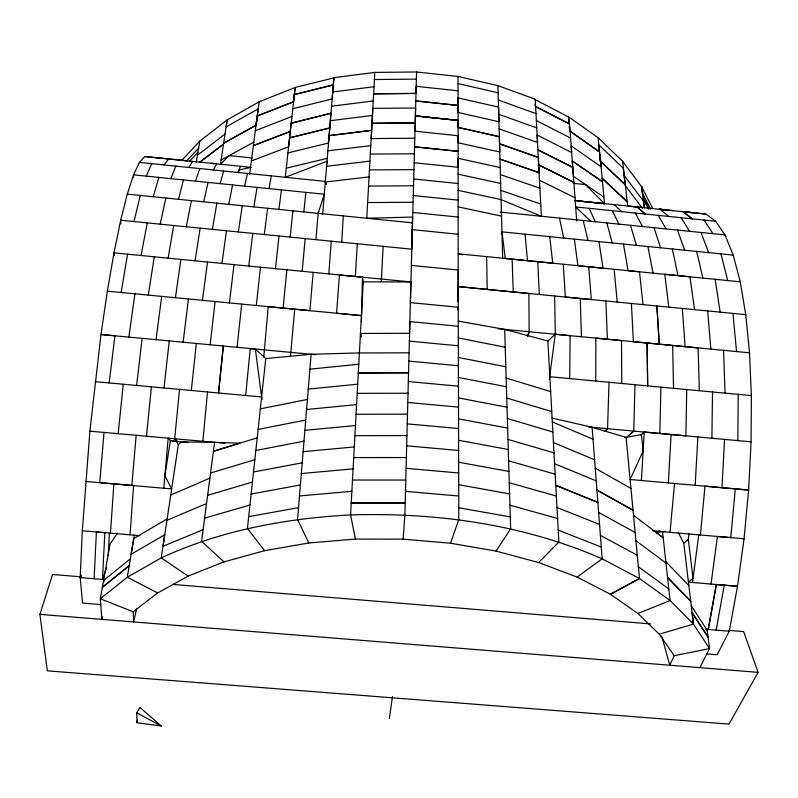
<?xml version="1.0" encoding="UTF-8"?>
<svg xmlns="http://www.w3.org/2000/svg" width="798" height="798" viewBox="0 0 798 798"><rect width="100%" height="100%" fill="white"/><g stroke="black" fill="none" stroke-linecap="round" stroke-linejoin="round"><path stroke-width="1.2" d="M595.757 381.025L595.837 338.123L621.502 340.576L621.742 383.469M361.404 321.813L362.462 277.215L339.429 274.951L336.576 313.225L361.424 315.619L268.238 306.661L263.749 357.085M706.29 653.891L717.153 654.769L729.262 631.188L737.502 586.281L744.055 538.77L748.624 490.072L751.078 441.833L751.367 395.609L749.531 352.836L745.741 314.651L740.245 281.804L733.222 255.101L724.943 234.891L715.716 221.255L705.831 214.034L683.038 211.699L692.325 218.861L683.038 211.699M569.712 378.581L570.111 335.659L555.258 334.232L547.957 340.946M737.821 440.616L738.22 394.382M711.896 438.242L712.514 391.958M686.739 389.544L685.901 435.858L588.974 427M133.525 177.286L133.575 174.852L139.421 162.393L144.727 156.548L187.56 160.847M659.846 433.484L660.904 387.12M100.718 604.575L82.553 603.098L80.199 577.602L82.324 530.78L89.895 431.169L100.977 334.482L107.351 291.16L114.004 252.866L410.91 281.943L409.574 333.275L360.457 333.454L361.055 337.055L360.457 333.444M415.219 122.862L415.608 108.009L372.826 108.348L372.018 123.231L415.219 122.862L410.372 302.612L458.242 307.25L458.8 519.648L450.481 543.209L403.12 539.159L355.419 539.089L350.581 514.919L363.27 281.854L410.91 281.943M458.012 90.802L416.177 86.324L415.399 115.86L458.062 120.368L415.399 115.939L414.99 131.191L458.072 135.73L458.102 167.271L414.132 162.752M415.987 93.416L373.624 93.805L415.987 93.416L416.556 71.99L374.801 72.399L333.903 77.665L322.671 214.073M633.722 431.1L626.899 437.344L633.732 431.1L634.989 384.706M607.547 428.696L604.904 431.319L607.547 428.706L609.034 382.272M457.663 301.405L458.182 286.622L528.865 293.514L529.144 331.749L527.568 336.447L529.164 331.729M414.8 138.224L371.17 138.573L372.018 123.321L415.209 122.962M383.13 246.353L381.304 281.544M94.114 578.74L96.408 531.967L104.837 532.675L102.473 579.428L106.573 567.787M108.249 555.588L109.406 533.194M721.981 487.698L724.544 439.399M374.801 72.399L366.781 218.253L412.666 217.076L412.307 223.131M695.188 485.304L697.861 436.955M668.325 482.9L671.098 434.521M411.539 236.338L411.898 230.203M411.608 235.25L411.888 230.403M641.383 480.506L644.265 432.057L751.078 441.833M355.339 276.507L357.305 243.779M341.704 242.233L343.339 215.899M411.469 233.066L411.628 230.642M411.938 235.699L412.327 229.644L458.152 234.243M414.371 153.775L370.312 154.084M139.919 535.648L110.463 533.154L113.875 483.887M130.054 534.81L133.575 485.603L85.615 481.433M290.512 355.968L294.711 309.195M403.12 539.169L404.885 514.969L409.873 321.604L458.291 326.262M372.437 115.461L330.352 120.707M328.796 273.904L331.27 241.186M359.399 352.925L311.13 354.292L297.554 519.488L308.796 542.979L355.419 539.079M327.539 163.65L327.02 161.296L285.315 177.296L291.13 123.171L330.971 113.256L328.517 143.042L287.948 152.887M315.958 239.669L318.163 213.365L324.307 194.233L133.575 174.852L127.291 194.133L120.707 220.248L114.004 252.856L114.164 255.3M104.049 432.426L99.75 482.66L171.66 488.925L164.917 475.738L170.413 440.436L176.558 441.484L178.243 444.785M131.84 485.453L136.159 435.299M163.839 488.236L168.169 438.162L170.942 440.975L170.413 440.436M313.175 272.377L309.883 310.661L107.351 291.16M302.183 271.29L305.175 238.592M670.011 532.346L674.549 483.458M700.425 534.969L704.973 486.172L748.624 490.072L630.101 479.498L643.138 451.099L641.432 434.581L624.944 437.593M735.307 488.885L730.749 537.613L652.694 530.83M202.842 441.284L207.55 391.978M89.895 431.169L174.692 438.75L177.316 441.543L174.702 438.77L179.52 389.384M245.684 395.479L250.253 348.546L255.36 349.025L265.963 358.731M283.13 308.078L286.861 269.794M146.473 436.217L151.421 386.811M303.858 211.919L305.814 192.348M118.184 433.693L123.241 384.227M290.153 237.096L292.936 210.822M191.291 390.491L196.328 343.449M237.086 347.31L241.704 304.098M249.644 174.173L251.37 160.917L288.597 146.812L295.15 87.471L334.013 77.845L333.295 84.967L294.253 94.593L333.315 84.788L332.158 98.892L292.706 108.787M275.5 268.677L279.021 235.989M256.298 305.504L260.477 267.21M295.15 87.471L293.445 101.885L257.235 116.059L251.38 160.907M163.989 387.968L169.266 340.906M210.143 344.776L215.101 301.514M136.618 385.454L142.134 338.352M294.282 94.982L293.474 101.705L257.275 115.969L259.151 101.805L295.021 87.541M229.405 302.921L234.023 264.607M109.176 382.93L114.932 335.798L100.977 334.482L315.499 354.691M183.121 342.212L188.438 298.951M248.757 266.053L252.796 233.375M264.288 234.522L267.639 208.268M549.353 379.13L555.258 334.232M252.038 157.974L229.186 155.62L220.457 164.228L223.6 143.261L256.028 125.316L257.235 116.059M156.029 339.659L161.705 296.387M223.63 143.201L256.068 125.146L258.213 108.857L226.103 126.912L227.191 119.86L259.16 101.815M257.215 437.843L213.425 451.289L239.839 443.169L214.592 442.331L201.585 541.413L224.038 561.872L264.597 550.67M278.901 209.405L281.465 189.874M688.195 540.206L689.003 534.062M202.443 300.297L207.51 262.013M692.484 582.49L698.789 534.83M711.028 584.066L717.432 536.446L744.055 538.77M238.652 172.328L238.971 170.014L250.532 167.39M128.877 337.105L134.902 293.814M221.944 263.43L226.512 230.762M256.068 125.146L257.305 116.269M175.41 297.694L180.917 259.41M389.324 718.619L392.496 696.654M238.353 231.939L242.293 205.714M199.57 162.393L223.5 144.089L227.181 119.86L199.799 141.106L181.645 160.468M148.298 295.09L154.273 256.806M195.061 260.796L200.158 228.138M572.266 160.967L602.48 181.754L572.266 160.967L573.393 176.308L603.877 197.146M253.894 206.891L257.066 187.4M121.136 292.487L127.56 254.193M196.298 161.974L199.799 141.106M134.313 535.169L127.301 577.233L100.299 598.779L101.865 619.368L102.473 616.964M168.109 258.153L173.745 225.515M212.358 229.355L216.876 203.161M716.305 584.485L708.265 629.442L716.325 584.515L737.502 586.281L688.445 582.151L693.043 578.271L688.305 539.398L683.617 543.358M716.145 630.091L724.255 585.153M269.016 188.617L271.33 175.869M141.086 255.51L147.261 222.881M136.967 722.749L136.737 712.843L139.919 707.437L161.266 726.01L136.967 722.749L137.645 719.217M186.303 226.762L191.4 200.597M228.817 204.358L232.607 184.907M692.085 612.605L708.075 637.153L692.085 612.605L693.462 624.116L709.512 648.555L699.866 667.647M160.179 224.158L165.874 198.024M136.618 608.764L133.655 621.931L133.176 611.777L157.655 592.944L188.129 576.126L224.029 561.862M203.68 201.824L208.088 182.423M244.577 186.124L247.53 173.435M133.994 221.575L140.278 195.45M178.493 199.291L183.51 179.919M220.078 183.64L223.659 170.991M153.246 196.747L158.882 177.415M458.242 307.25L457.533 309.614L458.242 307.25L458.182 270.023L411.359 265.415M728.744 630.36L743.636 631.587L758.1 672.355L729.013 724.105L47.361 670.839L39.9 614.37L52.568 574.48L81.107 576.844M195.52 181.146L199.749 168.558M80.199 577.602L81.087 575.278L80.189 577.592L103.74 579.538L103.92 581.961M170.912 178.642L175.779 166.104M223.47 144.159L199.69 162.243M237.914 172.448L240.557 166.363M146.243 176.139L151.76 163.65M691.268 605.732L707.228 630.38L707.088 629.363L709.512 648.555L674.24 655.717L669.731 665.213L661.662 635.846M213.355 169.944L216.657 163.919M450.481 543.209L496.097 551.099L510.64 528.775L504.695 329.394L458.271 321.095M188.737 167.43L192.707 161.465M117.476 533.204L110.084 543.977L100.299 598.779L133.176 611.777M164.069 164.907L168.707 159.002M186.193 161.356L198.622 148.149M189.605 161.216L197.914 152.408M496.097 551.109L538.68 562.54L558.879 541.992L547.877 341.015L504.695 329.394M640.764 435.169L644.265 432.057M103.55 580.545L130.373 558.819M197.425 155.271L225.036 134.024M538.68 562.54L577.084 577.104L602.181 558.78L592.116 427.279L552.096 418.062M221.086 160.059L253.834 142.124M592.116 427.279L626.111 437.384L639.487 578.53L610.4 594.281L637.951 613.502L659.288 634.181L693.462 624.116L670.071 600.535L639.497 578.52L610.41 594.271L577.094 577.094M170.742 495.019L209.894 478.142M206.552 503.558L166.932 520.286L178.303 444.915L181.076 441.912L214.592 442.331M203.121 529.682L163.011 546.251L167.131 518.9L133.745 538.55L131.121 554.271L164.737 534.74L161.256 557.892L127.301 577.233L157.655 592.944M637.951 613.502L670.071 600.535L662.54 531.687L664.894 531.288M255.33 130.692L291.869 116.518M290.263 131.441L253.375 145.605L290.233 131.51M210.562 473.034L254.851 459.698M207.65 495.309L252.427 482.072M204.647 518.121L249.944 505.004M291.15 123.221L330.961 113.286M289.564 137.835L329.754 127.949L289.554 137.904M286.302 168.169L327.26 158.353M260.338 408.845L307.42 399.429M258.123 429.414L305.724 420.067M255.839 450.461L303.988 441.194M253.515 471.997L302.213 462.81M251.131 494.062L300.387 484.955M248.687 516.655L298.532 507.648M308.796 542.979L264.597 550.68L247.42 528.436L265.774 358.561L311.13 354.272M332.726 91.979L374.013 86.723M331.549 106.224L373.235 100.967M329.135 135.56L371.619 130.353L329.125 135.67M327.878 150.812L370.781 145.645M326.611 166.273L369.933 161.106M325.305 182.024L326.113 184.278L325.305 182.024L369.055 176.877M309.913 369.155L358.781 364.227M308.277 389.095L357.694 384.197M306.602 409.484L356.586 404.636M304.886 430.341L355.449 425.543M303.13 451.688L354.282 446.94M301.335 473.553L353.085 468.865M299.489 495.947L351.868 491.329M662.549 531.687L655.896 532.246L663.208 537.772L633.492 515.309M374.412 79.531L416.366 79.122M369.444 169.934L413.953 169.615M368.546 186.084L413.514 185.784M367.639 202.562L413.065 202.283M359.399 352.965L409.075 352.806M357.195 393.344L408.027 393.234M356.058 414.252L407.489 414.172M354.901 435.658L406.94 435.588M353.704 457.573L406.372 457.543M352.477 480.027L405.793 480.037M351.23 503.059L405.194 503.089L351.23 503.049M39.9 614.37L758.1 672.355M172.917 584.425L650.579 623.896M705.801 629.253L729.262 631.188M82.324 530.78L110.473 533.154M406.092 468.296L458.68 472.975M405.504 491.349L458.74 496.017M406.671 445.813L458.621 450.491M174.702 438.77L216.278 442.481M218.722 442.7L224.827 443.249M172.528 441.114L188.059 442.531M407.788 402.451L458.501 407.13M95.082 381.644L261.624 396.945L262.083 399.349M407.239 423.868L458.561 428.556M408.855 361.105L458.391 365.763M549.842 376.726L751.367 395.609M408.327 381.534L458.441 386.202M498.511 328.816L698.13 347.898L699.327 390.721M409.374 341.135L458.331 345.793M749.541 352.826L633.363 341.694L631.408 303.479M463 254.841L458.172 253.804L639.477 271.799L643.038 304.617M745.741 314.651L458.192 286.562L458.092 158.283L500.206 167.57M127.291 194.133L412.327 222.842L411.798 249.195L120.707 220.248L120.817 223.859M733.222 255.101L501.972 231.859L505.254 258.472L552.735 263.19L549.742 236.657M740.245 281.804L628.076 270.662L623.457 244.068M144.717 156.548L251.151 167.361M574.889 200.607L705.831 214.034M673.342 210.662L659.178 209.196L668.485 210.193L660.126 209.335L668.804 216.458M139.421 162.393L325.494 181.405M715.716 221.246L575.677 206.951L590.749 221.275M413.244 195.55L458.132 200.128M500.276 212.098L724.943 234.891M412.785 212.468L458.142 217.056M414.571 146.782L458.092 151.321L414.561 146.832M573.163 183.321L585.493 184.587L604.465 203.66L600.605 161.316L625.383 184.837L627.687 206.592M413.693 178.981L458.112 183.54M580.146 201.146L604.465 203.66L576.675 200.787M627.627 205.984L635.956 206.842M415.798 100.957L458.032 105.426L415.788 100.937M415.399 115.939L458.062 120.448L458.082 142.762L499.777 151.999L499.368 136.697L458.072 127.371L457.982 76.448L416.556 71.99M633.841 206.622L642.47 207.53M659.178 209.216L668.485 210.193M684.455 211.789L694.43 212.857M136.737 712.843L161.266 726.01M458.77 507.757L510.291 516.905M458.71 484.705L509.603 493.892M458.651 462.222L508.934 471.438M458.591 440.277L508.276 449.503M458.531 418.84L507.638 428.107M458.481 397.913L507.019 407.189M458.421 377.454L506.401 386.751M458.371 357.464L505.812 366.771M458.311 337.923L505.224 347.23M658.909 530.969L661.333 531.448M458.132 206.862L501.533 216.128L502.7 258.422M458.122 190.343L501.084 199.62L541.363 216.268L537.134 135.002L571.667 152.548L569.533 123.89L535.608 106.373M458.102 174.173L500.645 183.43M458.072 127.471L499.368 136.697M457.992 83.591L498.112 92.787M457.982 76.448L497.912 85.635L535.229 99.221L537.523 142.483L499.139 128.857M509.942 505.184L557.593 518.471M509.274 482.72L556.376 496.077M508.615 460.815L555.179 474.202M507.977 439.399L554.002 452.865M507.358 418.481L552.854 431.987M506.74 398.032L551.737 411.578M506.151 378.043L550.65 391.628M500.835 190.393L540.725 204.029M500.396 174.582L539.907 188.218M539.099 172.697L499.977 159.091L539.109 172.707L538.311 157.495L499.558 143.879L497.912 85.635M499.558 143.72L538.311 157.366M498.72 114.284L536.755 127.909M498.311 99.999L535.997 113.605M602.171 558.78C523.259 524.336 436.217 512.246 350.581 514.929C285.644 518.391 220.537 530.371 161.256 557.892L188.129 576.126M558.231 530.161L601.273 547.009M556.984 507.478L599.547 524.426M643.457 201.086L643.168 198.233L648.614 208.986L643.108 198.213L643.457 201.086L624.176 175.51M554.59 463.718L596.206 480.845M553.443 442.581L594.59 459.788M552.306 421.933L593.024 439.189M539.498 180.258L575.009 197.784M538.7 164.907L573.882 182.423L576.705 221.056M538.68 164.847L573.852 182.383L572.735 167.361L537.882 149.834L572.755 167.281L571.178 145.864L601.103 166.732L599.737 151.979L570.071 131.121M536.366 120.538L570.59 138.074M536.346 106.962L569.164 123.929L568.615 116.817L598.041 137.705M534.77 99.401L568.515 116.927L569.164 123.929M602.181 558.78L639.487 578.53M600.385 535.368L637.293 555.258M598.63 512.446L635.128 532.466M595.248 468.207L630.949 488.456M569.373 126.553L569.752 131.052L599.448 151.959L598.081 137.645L622.56 161.236L641.712 186.812L652.604 208.328M638.38 566.819L668.794 588.924M635.906 540.715L665.971 563.009M136.847 712.255L137.665 712.963M614.141 204.627L621.602 211.64M599.687 154.483L600.355 161.166L625.183 184.767L623.358 168.358L598.769 144.747L599.458 151.79M665.821 561.632L688.844 585.552M642.45 208.268L625.303 185.635L622.58 161.226M659.298 634.181L674.24 655.717M704.026 220.058L712.953 233.664M681.173 217.724L689.522 231.3M658.27 215.39L666.031 228.916M635.318 213.046L642.49 226.522M678.3 532.505L683.786 543.229L693.452 624.116M612.315 210.692L618.899 224.128M589.263 208.338L595.248 221.734M700.953 232.457L708.654 252.627M677.502 230.083L684.644 250.213M654.001 227.689L660.574 247.799M630.44 225.305L636.445 245.365M606.829 222.911L612.265 242.941M720.943 253.864L727.706 280.557M583.168 220.507L588.026 240.507M696.664 251.42L702.888 278.093M672.315 248.976L678.011 275.619M559.448 218.103L563.727 238.063M647.916 246.522L653.073 273.145M362.462 277.215L363.519 283.3M598.949 241.604L603.019 268.178L577.912 265.684L574.37 239.131M715.148 279.31L720.155 312.148M694.519 309.644L689.991 276.806L664.764 274.303L668.804 307.14M641.712 186.812L642.639 193.924L650.22 208.966L642.639 193.924L641.712 186.812L644.275 207.849M255.36 349.025L261.624 396.945M643.168 198.233L644.295 207.61M599.677 154.134L600.355 161.166M732.953 313.405L736.554 351.579M614.141 269.285L617.203 302.093M525.064 234.173L527.498 260.687M707.666 310.931L710.848 349.115M569.373 126.303L569.752 131.052M588.734 266.761L591.308 299.569L565.343 297.036L563.268 264.238M682.31 308.457L685.093 346.651M535.089 104.059L535.259 106.393M114.004 252.856L114.174 255.28M537.742 261.704L539.318 294.492M605.872 300.986L607.408 339.23M723.547 350.342L725.053 393.145M512.146 259.16L513.234 291.938M580.276 298.492L581.393 336.736M499.558 143.879L501.533 216.128M672.654 345.464L673.532 388.307M554.61 295.978L555.308 334.242M486.63 256.627L487.219 289.405M458.042 112.478L498.93 121.735L498.521 107.112L458.022 97.895L458.042 112.478M223.33 346.013L218.522 392.995L223.33 346.013M129.226 565.672L102.334 587.348L129.226 565.682M408.556 372.786L358.312 372.925L408.556 372.786M213.984 163.55L211.121 163.351L213.984 163.55M161.076 158.134L156.727 157.775L161.066 158.134M597.862 502.381L555.777 485.334L597.862 502.381M633.014 510.201L596.924 490.062L633.014 510.201M645.223 214.054L637.153 206.991L645.233 214.054M627.178 201.774L602.161 178.293L627.178 201.754M690.719 601.233L667.547 577.443L690.719 601.223M659.258 344.177L656.894 305.973L659.258 344.177M647.667 385.883L647.108 343.01L647.657 385.893"/></g></svg>
